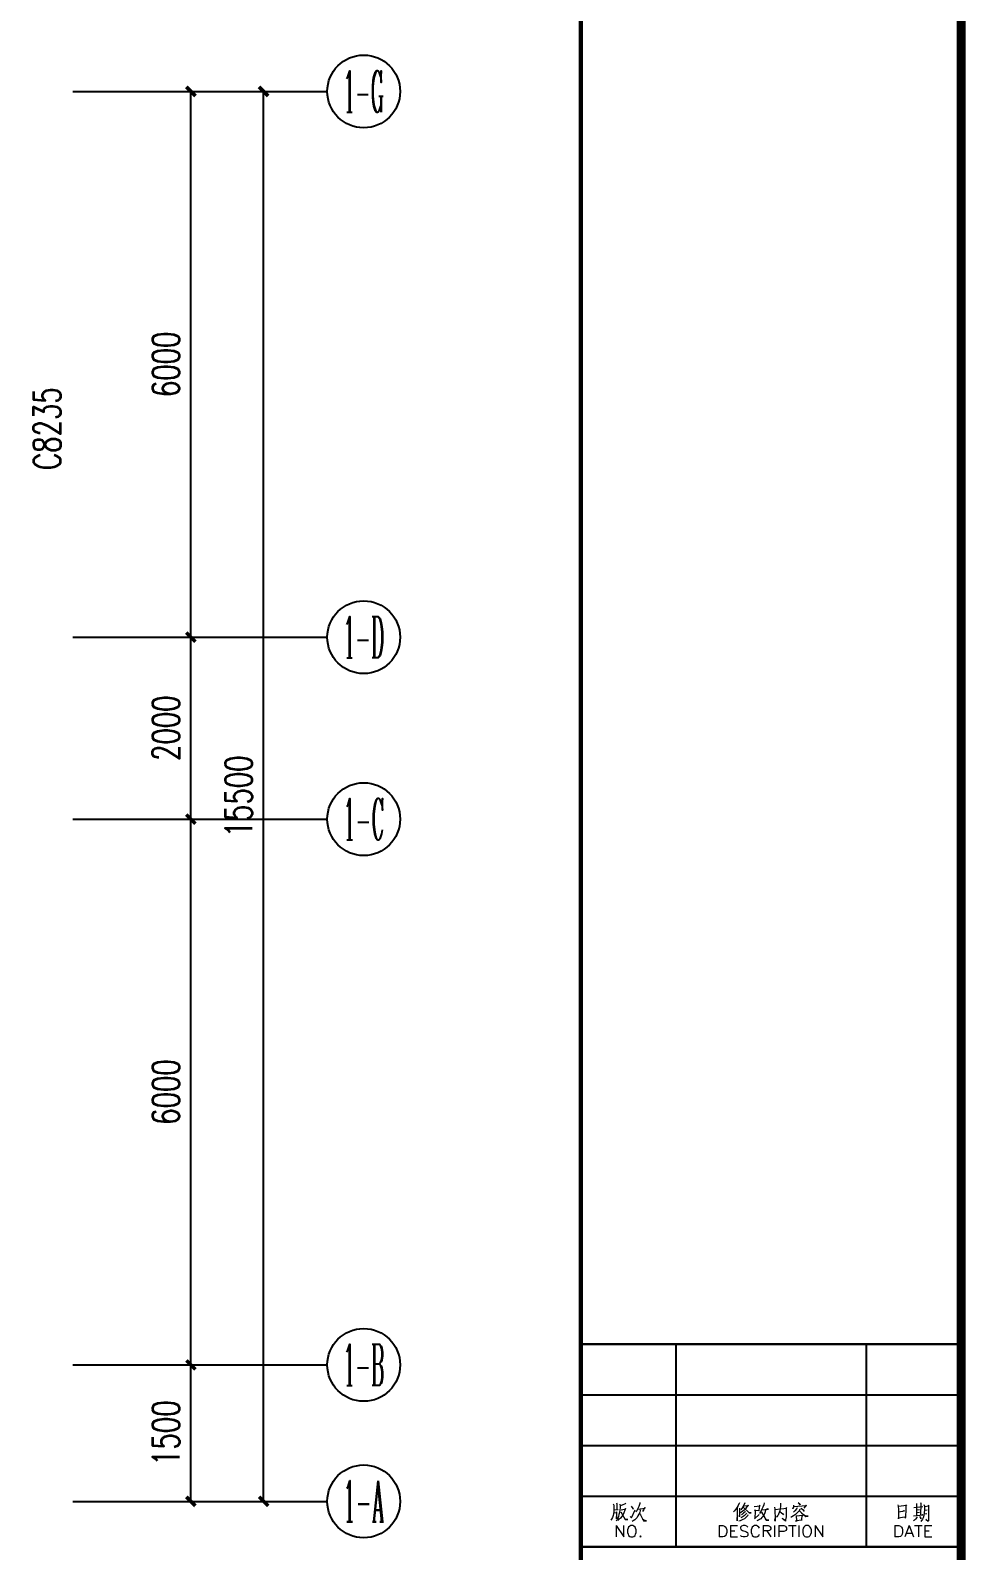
# Model space of a CAD drawing. Extents: x -6243262 to 3079315, y -2914302 to 172723.
# Drawn here: x -5680447 to -5670164, y -677379 to -660667 of the extents above; entities that cross this region are included whole.
import ezdxf
from ezdxf.enums import TextEntityAlignment as Align

# ---------------------------------------------------------------- set-up
doc = ezdxf.new("R2010")
doc.units = 0
doc.header["$LTSCALE"] = 1000
for name, color, linetype in [('0-柱2', 6, 'Continuous'), ('AXIS_TEXT', 7, 'Continuous'), ('PUB_TITLE', 4, 'Continuous')]:
    doc.layers.add(name, color=color, linetype=linetype)
doc.styles.add('_TCH_AXIS', font='COMPLEX', dxfattribs={"bigfont": 'GBCBIG'})
doc.styles.add('_TCH_DIM', font='SIMPLEX', dxfattribs={"bigfont": 'GBCBIG'})
doc.styles.add('_TCH_DIM_T3', font='SIMPLEX', dxfattribs={"width": 0.705882, "bigfont": 'GBCBIG'})
doc.styles.add('COMPLEX', font='COMPLEX')
doc.dimstyles.new('_TCH_ARCH&&100', dxfattribs={"dimtxt": 297.5, "dimasz": 100, "dimexe": 250, "dimexo": 300, "dimgap": 126.25, "dimtad": 1, "dimdec": 0, "dimzin": 0, "dimdsep": 46, "dimtxsty": '_TCH_DIM_T3', "dimblk": 'ARCHTICK', "dimcen": 0.09, "dimclrt": 7, "dimazin": 2, "dimtfac": 1, "dimtdec": 0, "dimtix": 1, "dimtmove": 2, "dimatfit": 3, "dimfxl": 0, "dimtolj": 1, "dimtzin": 0, "dimarcsym": 0})

# ---------------------------------------------------------------- blocks, each defined once
blk = doc.blocks.new('TQ')
at = {"layer": 'PUB_TITLE'}
for p, q in [((1747801, -782596), (1747801, -784828)), ((1749891, -782596), (1749891, -784828)), ((1746756, -783153), (1750936, -783153)), ((1746756, -783710), (1750936, -783710)), ((1746756, -784267), (1750936, -784267))]:
    blk.add_line(p, q, dxfattribs=at)
for points, const_width in [([(1746756, -758772), (1746756, -798756)], 48.8), ([(1746756, -782596), (1750936, -782596)], 24.4), ([(1746756, -784825), (1750936, -784825)], 24.4)]:
    blk.add_lwpolyline(points, dxfattribs=dict(at, const_width=const_width))
blk.add_lwpolyline([(1746756, -798756), (1750936, -798756), (1750936, -758772), (1746756, -758772)], close=True, dxfattribs=at)
at = {"layer": 'PUB_TITLE', "color": 140, "lineweight": 0}
for points in [[(1747112, -784352), (1747117, -784365), (1747117, -784405), (1747117, -784434), (1747113, -784460), (1747109, -784480), (1747102, -784503), (1747092, -784520), (1747083, -784532)], [(1747117, -784449), (1747151, -784446), (1747148, -784441), (1747148, -784515), (1747146, -784504), (1747146, -784491)], [(1747118, -784419), (1747166, -784413)], [(1747182, -784355), (1747186, -784372), (1747186, -784393), (1747182, -784421), (1747179, -784447), (1747174, -784470), (1747170, -784491), (1747163, -784510), (1747154, -784526), (1747145, -784537)], [(1747146, -784342), (1747150, -784352), (1747150, -784414)], [(1747198, -784417), (1747250, -784406), (1747247, -784401), (1747239, -784422), (1747228, -784449), (1747219, -784469), (1747207, -784490), (1747191, -784510), (1747174, -784524), (1747161, -784536)], [(1747245, -784345), (1747242, -784350), (1747211, -784367), (1747189, -784375)], [(1747195, -784439), (1747242, -784523), (1747273, -784524), (1747243, -784521), (1747235, -784511)], [(1747297, -784490), (1747311, -784504), (1747354, -784419)], [(1747334, -784413), (1747332, -784401), (1747313, -784378)], [(1747406, -784416), (1747406, -784427), (1747402, -784444), (1747393, -784466), (1747383, -784483), (1747373, -784502), (1747361, -784515), (1747347, -784528), (1747332, -784539), (1747321, -784546)], [(1747405, -784337), (1747403, -784347), (1747391, -784380), (1747378, -784411), (1747369, -784427), (1747358, -784441)], [(1747380, -784409), (1747382, -784409), (1747464, -784400), (1747457, -784393), (1747449, -784413), (1747434, -784434)], [(1747398, -784454), (1747411, -784474), (1747430, -784510), (1747444, -784537), (1747477, -784539), (1747446, -784532), (1747434, -784521)], [(1748498, -784339), (1748496, -784348), (1748481, -784375), (1748481, -784378), (1748468, -784398), (1748457, -784414), (1748446, -784427), (1748435, -784439)], [(1748475, -784394), (1748475, -784539), (1748472, -784526), (1748475, -784502)], [(1748500, -784400), (1748500, -784495), (1748498, -784483), (1748500, -784475)], [(1748542, -784373), (1748549, -784375), (1748598, -784368), (1748595, -784365), (1748578, -784388), (1748564, -784408), (1748550, -784421), (1748536, -784433), (1748521, -784444), (1748512, -784450)], [(1748557, -784342), (1748546, -784367), (1748536, -784386), (1748525, -784401), (1748523, -784405), (1748514, -784416)], [(1748577, -784454), (1748574, -784460), (1748572, -784463), (1748554, -784480), (1748550, -784482), (1748541, -784490), (1748528, -784498), (1748514, -784507)], [(1748564, -784434), (1748562, -784439), (1748561, -784441), (1748544, -784454), (1748531, -784466), (1748520, -784474)], [(1748536, -784389), (1748542, -784391), (1748607, -784450), (1748628, -784449), (1748607, -784449), (1748598, -784442)], [(1748661, -784380), (1748726, -784372), (1748720, -784367), (1748712, -784424), (1748720, -784424), (1748671, -784430), (1748668, -784416), (1748671, -784434), (1748669, -784508)], [(1748664, -784515), (1748715, -784470)], [(1748784, -784416), (1748784, -784426), (1748778, -784452), (1748771, -784467), (1748765, -784480), (1748757, -784491), (1748746, -784503), (1748735, -784515), (1748721, -784523), (1748709, -784531), (1748699, -784535), (1748689, -784537)], [(1748769, -784342), (1748766, -784361), (1748757, -784388), (1748743, -784416), (1748733, -784434), (1748726, -784447), (1748720, -784459)], [(1748735, -784441), (1748740, -784442), (1748791, -784531), (1748822, -784532), (1748793, -784528), (1748784, -784518)], [(1748743, -784419), (1748817, -784409), (1748809, -784408), (1748795, -784411)], [(1748883, -784388), (1748888, -784409), (1748893, -784526), (1748893, -784543), (1748889, -784532), (1748891, -784511)], [(1748889, -784413), (1748952, -784405), (1748955, -784405), (1749019, -784398), (1749014, -784393), (1749013, -784396), (1749013, -784430), (1749013, -784460), (1749011, -784463), (1749011, -784491), (1749011, -784495), (1749008, -784513), (1749006, -784528), (1749005, -784541), (1748969, -784508), (1749003, -784536), (1749006, -784520)], [(1748952, -784344), (1748950, -784376), (1748947, -784405), (1748947, -784408), (1748942, -784427), (1748936, -784447), (1748929, -784466), (1748924, -784475), (1748916, -784485), (1748911, -784493), (1748904, -784498)], [(1748944, -784435), (1748962, -784449), (1748977, -784462), (1748982, -784472), (1748978, -784466)], [(1749164, -784411), (1749161, -784421), (1749154, -784427), (1749134, -784449), (1749115, -784467), (1749095, -784483), (1749075, -784496), (1749064, -784503)], [(1749093, -784367), (1749095, -784380), (1749093, -784388), (1749090, -784400), (1749087, -784408), (1749087, -784401), (1749093, -784389)], [(1749133, -784394), (1749131, -784402), (1749108, -784429), (1749092, -784444)], [(1749095, -784381), (1749236, -784369), (1749231, -784367), (1749208, -784398)], [(1749145, -784337), (1749162, -784353), (1749166, -784363), (1749157, -784348)], [(1749156, -784426), (1749181, -784449), (1749207, -784474), (1749227, -784490), (1749256, -784488), (1749225, -784487), (1749211, -784477)], [(1749175, -784400), (1749203, -784419), (1749211, -784433), (1749199, -784416)], [(1750242, -784361), (1750245, -784378), (1750246, -784414), (1750249, -784452), (1750249, -784457), (1750249, -784483), (1750249, -784518), (1750249, -784507), (1750313, -784496), (1750326, -784508), (1750329, -784493), (1750329, -784474), (1750331, -784435), (1750332, -784396), (1750332, -784363), (1750334, -784368), (1750246, -784380)], [(1750249, -784439), (1750313, -784429), (1750306, -784427), (1750291, -784434)], [(1750413, -784485), (1750515, -784472), (1750510, -784470), (1750503, -784475)], [(1750418, -784391), (1750515, -784381)], [(1750444, -784347), (1750447, -784357), (1750447, -784480)], [(1750449, -784419), (1750479, -784414)], [(1750450, -784447), (1750477, -784442)], [(1750490, -784337), (1750494, -784347), (1750489, -784475)], [(1750528, -784360), (1750533, -784378), (1750533, -784414), (1750531, -784454), (1750528, -784478), (1750520, -784504), (1750510, -784521), (1750492, -784546)], [(1750531, -784463), (1750535, -784463), (1750561, -784459)], [(1750533, -784380), (1750582, -784372), (1750577, -784367), (1750577, -784417), (1750577, -784421), (1750579, -784495), (1750577, -784523), (1750576, -784539), (1750574, -784544), (1750549, -784523), (1750572, -784537)], [(1750535, -784421), (1750563, -784416)], [(1747143, -784590), (1747143, -784716)], [(1747143, -784590), (1747226, -784716), (1747226, -784590)], [(1748276, -784590), (1748276, -784716)], [(1748276, -784590), (1748318, -784590), (1748335, -784597), (1748348, -784609), (1748354, -784620), (1748360, -784639), (1748360, -784668), (1748354, -784686), (1748348, -784698), (1748335, -784710), (1748318, -784716), (1748276, -784716)], [(1748402, -784590), (1748402, -784716)], [(1748402, -784590), (1748479, -784590)], [(1748592, -784474), (1748587, -784485), (1748569, -784502), (1748553, -784515), (1748536, -784523), (1748520, -784532), (1748505, -784539), (1748493, -784543)], [(1748592, -784609), (1748581, -784597), (1748562, -784590), (1748539, -784590), (1748520, -784597), (1748509, -784609), (1748509, -784620), (1748514, -784632), (1748520, -784639), (1748533, -784645), (1748569, -784656), (1748581, -784662), (1748586, -784668), (1748592, -784681), (1748592, -784698), (1748581, -784710), (1748562, -784716), (1748539, -784716), (1748520, -784710), (1748509, -784698)], [(1748718, -784620), (1748712, -784609), (1748699, -784597), (1748688, -784590), (1748664, -784590), (1748652, -784597), (1748640, -784609), (1748634, -784620), (1748628, -784639), (1748628, -784668), (1748634, -784686), (1748640, -784698), (1748652, -784710), (1748664, -784716), (1748688, -784716), (1748699, -784710), (1748712, -784698), (1748718, -784686)], [(1748759, -784590), (1748759, -784716)], [(1748759, -784590), (1748813, -784590), (1748831, -784597), (1748837, -784603), (1748843, -784614), (1748843, -784626), (1748837, -784639), (1748831, -784645), (1748813, -784650), (1748759, -784650)], [(1748885, -784590), (1748885, -784716)], [(1748933, -784590), (1748933, -784716)], [(1748933, -784590), (1748986, -784590), (1749004, -784597), (1749010, -784603), (1749016, -784614), (1749016, -784632), (1749010, -784645), (1749004, -784650), (1748986, -784656), (1748933, -784656)], [(1749040, -784590), (1749123, -784590)], [(1749082, -784590), (1749082, -784716)], [(1749118, -784478), (1749121, -784488), (1749125, -784535), (1749126, -784546), (1749120, -784535), (1749189, -784529), (1749184, -784529), (1749190, -784477), (1749195, -784480), (1749123, -784488)], [(1749153, -784590), (1749153, -784716)], [(1749332, -784590), (1749332, -784716)], [(1749332, -784590), (1749415, -784716), (1749415, -784590)], [(1750209, -784590), (1750209, -784716)], [(1750209, -784590), (1750251, -784590), (1750269, -784597), (1750281, -784609), (1750287, -784620), (1750293, -784639), (1750293, -784668), (1750287, -784686), (1750281, -784698), (1750269, -784710), (1750251, -784716), (1750209, -784716)], [(1750365, -784590), (1750317, -784716)], [(1750365, -784590), (1750412, -784716)], [(1750450, -784495), (1750449, -784503), (1750436, -784520), (1750425, -784531), (1750413, -784539)], [(1750424, -784590), (1750508, -784590)], [(1750466, -784590), (1750466, -784716)], [(1750477, -784490), (1750495, -784510), (1750495, -784518), (1750489, -784503)], [(1750538, -784590), (1750538, -784716)], [(1750538, -784590), (1750615, -784590)], [(1748402, -784650), (1748449, -784650)], [(1748402, -784716), (1748479, -784716)], [(1748801, -784650), (1748843, -784716)], [(1750335, -784674), (1750394, -784674)], [(1750538, -784650), (1750585, -784650)], [(1750538, -784716), (1750615, -784716)]]:
    blk.add_lwpolyline(points, dxfattribs=at)
for points in [[(1747303, -784590), (1747292, -784597), (1747280, -784609), (1747274, -784620), (1747267, -784639), (1747267, -784668), (1747274, -784686), (1747280, -784698), (1747292, -784710), (1747303, -784716), (1747328, -784716), (1747339, -784710), (1747351, -784698), (1747357, -784686), (1747363, -784668), (1747363, -784639), (1747357, -784620), (1747351, -784609), (1747339, -784597), (1747328, -784590), (1747303, -784590)], [(1749230, -784590), (1749219, -784597), (1749207, -784609), (1749201, -784620), (1749195, -784639), (1749195, -784668), (1749201, -784686), (1749207, -784698), (1749219, -784710), (1749230, -784716), (1749255, -784716), (1749266, -784710), (1749278, -784698), (1749285, -784686), (1749291, -784668), (1749291, -784639), (1749285, -784620), (1749278, -784609), (1749266, -784597), (1749255, -784590), (1749230, -784590)], [(1747411, -784704), (1747405, -784710), (1747411, -784716), (1747417, -784710), (1747411, -784704)]]:
    blk.add_lwpolyline(points, close=True, dxfattribs=at)
blk = doc.blocks.new('_AXISO')
at = {"color": 0}
blk.add_circle((0, 0), 0.5, dxfattribs=at)
at = {"layer": 'AXIS_TEXT', "color": 0, "style": 'COMPLEX', "width": 1.041667}
blk.add_attdef('A', text='', height=0.56, dxfattribs=at).set_placement((-0.25, -0.28), (0.25, -0.28), align=Align.FIT)
blk = doc.blocks.new('_ArchTick')
at = {"color": 0, "linetype": 'ByBlock', "const_width": 0.4}
blk.add_lwpolyline([(-0.5, -0.5), (0.5, 0.5)], dxfattribs=at)
blk = doc.blocks.new('*D641')
at = {"layer": '0-柱2', "color": 0, "lineweight": -2, "transparency": 16777216}
for p, q in [((1473141, -841337), (1475191, -841337)), ((1474941, -856837), (1474941, -841337)), ((1473141, -856837), (1475191, -856837))]:
    blk.add_line(p, q, dxfattribs=at)
at = {"layer": 'Defpoints', "color": 0, "transparency": 16777216}
for p in [(1472841, -841337), (1474941, -841337), (1472841, -856837)]:
    blk.add_point(p, dxfattribs=at)
at = {"layer": '0-柱2', "color": 0, "lineweight": -2, "transparency": 16777216, "xscale": 100, "yscale": 100, "zscale": 100}
for p, rotation in [((1474941, -841337), 90), ((1474941, -856837), 270)]:
    blk.add_blockref('_ArchTick', p, dxfattribs=dict(at, rotation=rotation))
at = {"layer": '0-柱2', "color": 7, "transparency": 16777216, "insert": (1474666, -849087), "char_height": 297.5, "attachment_point": 5, "rotation": 90, "style": '_TCH_DIM_T3'}
blk.add_mtext('\\A1;15500', dxfattribs=at)
blk = doc.blocks.new('*D642')
at = {"layer": '0-柱2', "color": 0, "lineweight": -2, "transparency": 16777216}
for p, q in [((1473141, -855337), (1474391, -855337)), ((1474141, -856837), (1474141, -855337)), ((1473141, -856837), (1474391, -856837))]:
    blk.add_line(p, q, dxfattribs=at)
at = {"layer": 'Defpoints', "color": 0, "transparency": 16777216}
for p in [(1472841, -855337), (1474141, -855337), (1472841, -856837)]:
    blk.add_point(p, dxfattribs=at)
at = {"layer": '0-柱2', "color": 0, "lineweight": -2, "transparency": 16777216, "xscale": 100, "yscale": 100, "zscale": 100}
for p, rotation in [((1474141, -855337), 90), ((1474141, -856837), 270)]:
    blk.add_blockref('_ArchTick', p, dxfattribs=dict(at, rotation=rotation))
at = {"layer": '0-柱2', "color": 7, "transparency": 16777216, "insert": (1473866, -856087), "char_height": 297.5, "attachment_point": 5, "rotation": 90, "style": '_TCH_DIM_T3'}
blk.add_mtext('\\A1;1500', dxfattribs=at)
blk = doc.blocks.new('*D643')
at = {"layer": '0-柱2', "color": 0, "lineweight": -2, "transparency": 16777216}
for p, q in [((1473141, -849337), (1474391, -849337)), ((1474141, -855337), (1474141, -849337)), ((1473141, -855337), (1474391, -855337))]:
    blk.add_line(p, q, dxfattribs=at)
at = {"layer": 'Defpoints', "color": 0, "transparency": 16777216}
for p in [(1472841, -849337), (1474141, -849337), (1472841, -855337)]:
    blk.add_point(p, dxfattribs=at)
at = {"layer": '0-柱2', "color": 0, "lineweight": -2, "transparency": 16777216, "xscale": 100, "yscale": 100, "zscale": 100}
for p, rotation in [((1474141, -849337), 90), ((1474141, -855337), 270)]:
    blk.add_blockref('_ArchTick', p, dxfattribs=dict(at, rotation=rotation))
at = {"layer": '0-柱2', "color": 7, "transparency": 16777216, "insert": (1473866, -852337), "char_height": 297.5, "attachment_point": 5, "rotation": 90, "style": '_TCH_DIM_T3'}
blk.add_mtext('\\A1;6000', dxfattribs=at)
blk = doc.blocks.new('*D644')
at = {"layer": '0-柱2', "color": 0, "lineweight": -2, "transparency": 16777216}
for p, q in [((1473141, -847337), (1474391, -847337)), ((1474141, -849337), (1474141, -847337)), ((1473141, -849337), (1474391, -849337))]:
    blk.add_line(p, q, dxfattribs=at)
at = {"layer": 'Defpoints', "color": 0, "transparency": 16777216}
for p in [(1472841, -847337), (1474141, -847337), (1472841, -849337)]:
    blk.add_point(p, dxfattribs=at)
at = {"layer": '0-柱2', "color": 0, "lineweight": -2, "transparency": 16777216, "xscale": 100, "yscale": 100, "zscale": 100}
for p, rotation in [((1474141, -847337), 90), ((1474141, -849337), 270)]:
    blk.add_blockref('_ArchTick', p, dxfattribs=dict(at, rotation=rotation))
at = {"layer": '0-柱2', "color": 7, "transparency": 16777216, "insert": (1473866, -848337), "char_height": 297.5, "attachment_point": 5, "rotation": 90, "style": '_TCH_DIM_T3'}
blk.add_mtext('\\A1;2000', dxfattribs=at)
blk = doc.blocks.new('*D645')
at = {"layer": '0-柱2', "color": 0, "lineweight": -2, "transparency": 16777216}
for p, q in [((1473141, -841337), (1474391, -841337)), ((1474141, -847337), (1474141, -841337)), ((1473141, -847337), (1474391, -847337))]:
    blk.add_line(p, q, dxfattribs=at)
at = {"layer": 'Defpoints', "color": 0, "transparency": 16777216}
for p in [(1472841, -841337), (1474141, -841337), (1472841, -847337)]:
    blk.add_point(p, dxfattribs=at)
at = {"layer": '0-柱2', "color": 0, "lineweight": -2, "transparency": 16777216, "xscale": 100, "yscale": 100, "zscale": 100}
for p, rotation in [((1474141, -841337), 90), ((1474141, -847337), 270)]:
    blk.add_blockref('_ArchTick', p, dxfattribs=dict(at, rotation=rotation))
at = {"layer": '0-柱2', "color": 7, "transparency": 16777216, "insert": (1473866, -844337), "char_height": 297.5, "attachment_point": 5, "rotation": 90, "style": '_TCH_DIM_T3'}
blk.add_mtext('\\A1;6000', dxfattribs=at)
blk = doc.blocks.new('4235234')
at = {"layer": '0-柱2', "color": 8}
for p, q in [((1472841.3, -841337.1), (1475641.3, -841337.1)), ((1472841.3, -847337.1), (1475641.3, -847337.1)), ((1472841.3, -849337.1), (1475641.3, -849337.1)), ((1472841.3, -855337.1), (1475641.3, -855337.1)), ((1472841.3, -856837.1), (1475641.3, -856837.1))]:
    blk.add_line(p, q, dxfattribs=at)
ref = blk.add_blockref('_AXISO', (1476041.3, -841337.1), dxfattribs=dict(at, xscale=800, yscale=800, zscale=800))
ref.add_attrib('A', '1-G', dxfattribs={"layer": 'AXIS_TEXT', "color": 8, "height": 452.55, "style": '_TCH_AXIS', "width": 0.355932}).set_placement((1475815, -841563.3), (1476267.6, -841563.3), align=Align.FIT)
ref = blk.add_blockref('_AXISO', (1476041.3, -847337.1), dxfattribs=dict(at, xscale=800, yscale=800, zscale=800))
ref.add_attrib('A', '1-D', dxfattribs={"layer": 'AXIS_TEXT', "color": 8, "height": 452.55, "style": '_TCH_AXIS', "width": 0.362069}).set_placement((1475815, -847563.3), (1476267.6, -847563.3), align=Align.FIT)
ref = blk.add_blockref('_AXISO', (1476041.3, -849337.1), dxfattribs=dict(at, xscale=800, yscale=800, zscale=800))
ref.add_attrib('A', '1-C', dxfattribs={"layer": 'AXIS_TEXT', "color": 8, "height": 452.55, "style": '_TCH_AXIS', "width": 0.375}).set_placement((1475815, -849563.3), (1476267.6, -849563.3), align=Align.FIT)
ref = blk.add_blockref('_AXISO', (1476041.3, -855337.1), dxfattribs=dict(at, xscale=800, yscale=800, zscale=800))
ref.add_attrib('A', '1-B', dxfattribs={"layer": 'AXIS_TEXT', "color": 8, "height": 452.55, "style": '_TCH_AXIS', "width": 0.362069}).set_placement((1475815, -855563.3), (1476267.6, -855563.3), align=Align.FIT)
ref = blk.add_blockref('_AXISO', (1476041.3, -856837.1), dxfattribs=dict(at, xscale=800, yscale=800, zscale=800))
ref.add_attrib('A', '1-A', dxfattribs={"layer": 'AXIS_TEXT', "color": 8, "height": 452.55, "style": '_TCH_AXIS', "width": 0.355932}).set_placement((1475815, -857063.3), (1476267.6, -857063.3), align=Align.FIT)
at = {"layer": '0-柱2', "color": 8, "style": '_TCH_DIM', "width": 0.705882}
blk.add_text('C8235', height=297.5, rotation=90, dxfattribs=at).set_placement((1472709, -845498.7))
at = {"layer": '0-柱2', "color": 8}
for p1, p2, distance, picture, middle in [((1472841.3, -856837.1), (1472841.3, -841337.1), -2100, '*D641', (1474666.3, -849087.1)), ((1472841.3, -847337.1), (1472841.3, -841337.1), -1300, '*D645', (1473866.3, -844337.1)), ((1472841.3, -849337.1), (1472841.3, -847337.1), -1300, '*D644', (1473866.3, -848337.1)), ((1472841.3, -855337.1), (1472841.3, -849337.1), -1300, '*D643', (1473866.3, -852337.1)), ((1472841.3, -856837.1), (1472841.3, -855337.1), -1300, '*D642', (1473866.3, -856087.1))]:
    dim = blk.add_aligned_dim(p1=p1, p2=p2, distance=distance, dimstyle='_TCH_ARCH&&100', dxfattribs=at)
    dim.commit()
    dim.dimension.update_dxf_attribs({"geometry": picture, "text_midpoint": middle})

msp = doc.modelspace()

# ---------------------------------------------------------------- linework, layer by layer
at = {"layer": 'PUB_TITLE', "const_width": 100}
msp.add_lwpolyline([(-5727113.8, -691286.4), (-5670213.8, -691286.4), (-5670213.8, -651286.4), (-5727113.8, -651286.4)], close=True, dxfattribs=at)

# ---------------------------------------------------------------- block references
for name, p in [('TQ', (-7421149.4, 107486.1)), ('4235234', (-7152823.4, 179998.9))]:
    msp.add_blockref(name, p)

doc.saveas('drawing.dxf')
